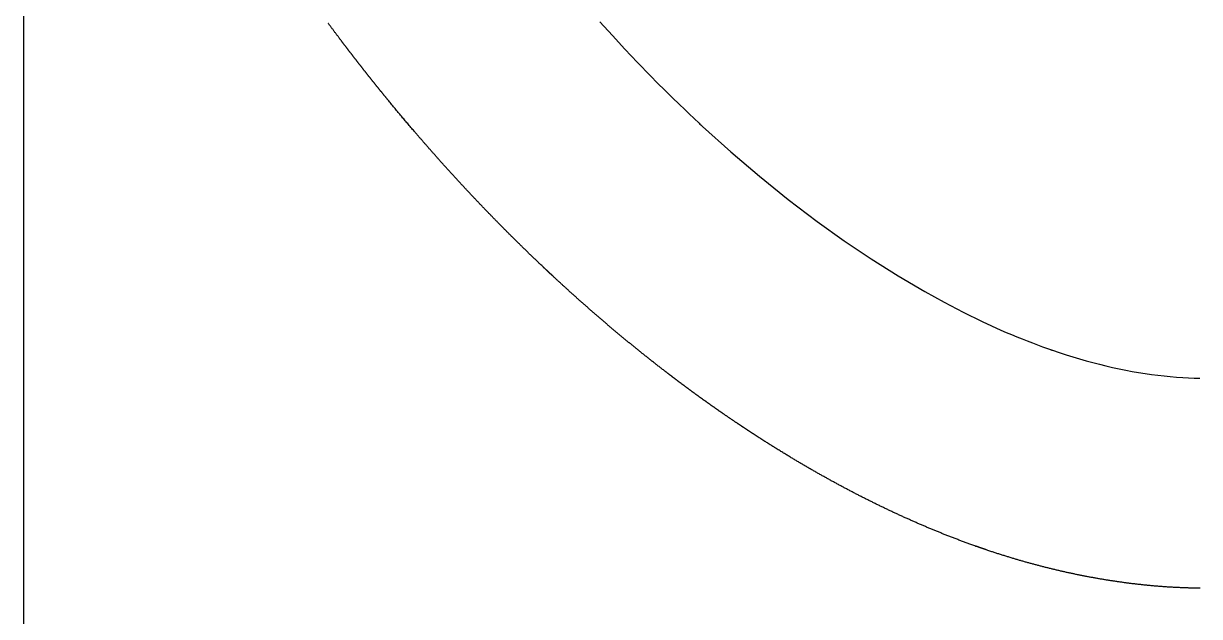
# Model space of a CAD drawing. Header units: millimetres. Extents: x 0 to 1000, y 0 to 100.
# Drawn here: x 0 to 49.57, y 50 to 75 of the extents above; entities that cross this region are included whole.
import ezdxf

# ---------------------------------------------------------------- set-up
doc = ezdxf.new("R2010")
doc.units = ezdxf.units.MM
doc.layers.add('CUT', color=7, linetype='Continuous')
doc.layers.add('STOCK_REFERENCE_DO_NOT_CUT', color=8, linetype='Continuous')

msp = doc.modelspace()

# ---------------------------------------------------------------- linework, layer by layer
at = {"layer": 'CUT'}
for points in [[(49.603, 51.191), (49.566, 51.191), (49.53, 51.192), (49.494, 51.192), (49.457, 51.193), (49.421, 51.193), (49.384, 51.194), (49.348, 51.195), (49.312, 51.195), (49.275, 51.196), (49.239, 51.197), (49.202, 51.198), (49.166, 51.199), (49.13, 51.2), (49.093, 51.201), (49.057, 51.202), (49.021, 51.203), (48.984, 51.205), (48.948, 51.206), (48.911, 51.207), (48.875, 51.209), (48.839, 51.21), (48.802, 51.212), (48.766, 51.213), (48.73, 51.215), (48.693, 51.217), (48.657, 51.218), (48.621, 51.22), (48.584, 51.222), (48.548, 51.224), (48.511, 51.226), (48.475, 51.228), (48.439, 51.23), (48.402, 51.232), (48.366, 51.234), (48.329, 51.236), (48.293, 51.239), (48.257, 51.241), (48.22, 51.243), (48.184, 51.246), (48.148, 51.248), (48.111, 51.251), (48.075, 51.253), (48.039, 51.256), (48.002, 51.258), (47.966, 51.261), (47.93, 51.264), (47.893, 51.267), (47.857, 51.27), (47.821, 51.273), (47.784, 51.276), (47.748, 51.279), (47.712, 51.282), (47.675, 51.285), (47.639, 51.288), (47.603, 51.291), (47.566, 51.294), (47.53, 51.298), (47.494, 51.301), (47.458, 51.305), (47.421, 51.308), (47.385, 51.312), (47.349, 51.315), (47.312, 51.319), (47.276, 51.322), (47.24, 51.326), (47.203, 51.33), (47.167, 51.334), (47.131, 51.338), (47.095, 51.342), (47.058, 51.346), (47.022, 51.35), (46.986, 51.354), (46.95, 51.358), (46.913, 51.362), (46.877, 51.366), (46.841, 51.37), (46.805, 51.375), (46.769, 51.379), (46.732, 51.383), (46.696, 51.388), (46.66, 51.392), (46.624, 51.397), (46.588, 51.402), (46.551, 51.406), (46.515, 51.411), (46.479, 51.416), (46.443, 51.42), (46.407, 51.425), (46.371, 51.43), (46.334, 51.435), (46.298, 51.44), (46.262, 51.445), (46.226, 51.45), (46.19, 51.455), (46.154, 51.46), (46.118, 51.466), (46.082, 51.471), (46.046, 51.476), (46.009, 51.482), (45.973, 51.487), (45.937, 51.492), (45.901, 51.498), (45.865, 51.503), (45.829, 51.509), (45.793, 51.515), (45.757, 51.52), (45.721, 51.526), (45.685, 51.532), (45.649, 51.538), (45.613, 51.544), (45.577, 51.549), (45.541, 51.555), (45.505, 51.561), (45.469, 51.567), (45.433, 51.574), (45.397, 51.58), (45.361, 51.586), (45.325, 51.592), (45.289, 51.598), (45.253, 51.605), (45.217, 51.611), (45.181, 51.617), (45.146, 51.624), (45.11, 51.63), (45.074, 51.637), (45.038, 51.643), (45.002, 51.65), (44.966, 51.657), (44.93, 51.663), (44.895, 51.67), (44.859, 51.677), (44.823, 51.684), (44.787, 51.691), (44.751, 51.698), (44.715, 51.705), (44.68, 51.712), (44.644, 51.719), (44.608, 51.726), (44.572, 51.733), (44.537, 51.74), (44.501, 51.747), (44.465, 51.755), (44.429, 51.762), (44.394, 51.769), (44.358, 51.777), (44.322, 51.784), (44.287, 51.792), (44.251, 51.799), (44.215, 51.807), (44.18, 51.814), (44.144, 51.822), (44.108, 51.83), (44.073, 51.837), (44.037, 51.845), (44.001, 51.853), (43.966, 51.861), (43.93, 51.869), (43.895, 51.877), (43.859, 51.885), (43.824, 51.893), (43.788, 51.901), (43.753, 51.909), (43.717, 51.917), (43.682, 51.925), (43.646, 51.934), (43.611, 51.942), (43.575, 51.95), (43.54, 51.959), (43.504, 51.967), (43.469, 51.976), (43.433, 51.984), (43.398, 51.993), (43.363, 52.001), (43.327, 52.01), (43.292, 52.019), (43.256, 52.027), (43.221, 52.036), (43.186, 52.045), (43.15, 52.054), (43.115, 52.062), (43.08, 52.071), (43.044, 52.08), (43.009, 52.089), (42.974, 52.098), (42.938, 52.107), (42.903, 52.117), (42.868, 52.126), (42.833, 52.135), (42.797, 52.144), (42.762, 52.153), (42.727, 52.163), (42.692, 52.172), (42.657, 52.181), (42.621, 52.191), (42.586, 52.2), (42.551, 52.21), (42.516, 52.219), (42.481, 52.229), (42.446, 52.239), (42.411, 52.248), (42.375, 52.258), (42.34, 52.268), (42.305, 52.277), (42.27, 52.287), (42.235, 52.297), (42.2, 52.307), (42.165, 52.317), (42.13, 52.327), (42.095, 52.337), (42.06, 52.347), (42.025, 52.357), (41.99, 52.367), (41.955, 52.378), (41.92, 52.388), (41.886, 52.398), (41.851, 52.408), (41.816, 52.418), (41.781, 52.429), (41.744, 52.44), (41.707, 52.451), (41.669, 52.462), (41.631, 52.474), (41.594, 52.485), (41.556, 52.497), (41.519, 52.508), (41.482, 52.519), (41.445, 52.531), (41.408, 52.542), (41.371, 52.554), (41.333, 52.566), (41.296, 52.577), (41.259, 52.589), (41.222, 52.601), (41.185, 52.612), (41.148, 52.624), (41.111, 52.636), (41.074, 52.648), (41.036, 52.66), (40.999, 52.672), (40.961, 52.684), (40.924, 52.697), (40.888, 52.708), (40.853, 52.72), (40.817, 52.732), (40.78, 52.744), (40.74, 52.757), (40.697, 52.772), (40.655, 52.786), (40.619, 52.798), (40.592, 52.807), (40.579, 52.811), (40.576, 52.812), (40.579, 52.812), (40.582, 52.811), (40.581, 52.811), (40.577, 52.812), (40.573, 52.814), (40.57, 52.815), (40.567, 52.816), (40.565, 52.816), (40.563, 52.817), (40.561, 52.818), (40.558, 52.819), (40.556, 52.819), (40.553, 52.82), (40.551, 52.821), (40.549, 52.822), (40.546, 52.823), (40.544, 52.824), (40.541, 52.824), (40.539, 52.825), (40.536, 52.826), (40.534, 52.827), (40.532, 52.828), (40.529, 52.829), (40.527, 52.829), (40.524, 52.83), (40.522, 52.831), (40.519, 52.832), (40.517, 52.833), (40.515, 52.833), (40.512, 52.834), (40.51, 52.835), (40.507, 52.836), (40.505, 52.837), (40.503, 52.838), (40.5, 52.838), (40.498, 52.839), (40.495, 52.84), (40.493, 52.841), (40.49, 52.842), (40.488, 52.843), (40.486, 52.843), (40.483, 52.844), (40.481, 52.845), (40.478, 52.846), (40.476, 52.847), (40.473, 52.848), (40.471, 52.848), (40.469, 52.849), (40.466, 52.85), (40.464, 52.851), (40.461, 52.852), (40.459, 52.853), (40.456, 52.853), (40.454, 52.854), (40.452, 52.855), (40.449, 52.856), (40.447, 52.857), (40.444, 52.858), (40.442, 52.858), (40.44, 52.859), (40.437, 52.86), (40.435, 52.861), (40.432, 52.862), (40.43, 52.863), (40.427, 52.863), (40.425, 52.864), (40.423, 52.865), (40.42, 52.866), (40.418, 52.867), (40.415, 52.868), (40.413, 52.868), (40.41, 52.869), (40.408, 52.87), (40.406, 52.871), (40.403, 52.872), (40.401, 52.873), (40.398, 52.873), (40.396, 52.874), (40.394, 52.875), (40.391, 52.876), (40.389, 52.877), (40.386, 52.878), (40.384, 52.878), (40.381, 52.879), (40.379, 52.88), (40.377, 52.881), (40.374, 52.882), (40.372, 52.883), (40.369, 52.883), (40.367, 52.884), (40.364, 52.885), (40.362, 52.886), (40.36, 52.887), (40.357, 52.888), (40.355, 52.889), (40.352, 52.889), (40.35, 52.89), (40.348, 52.891), (40.345, 52.892), (40.343, 52.893), (40.34, 52.894), (40.338, 52.894), (40.335, 52.895), (40.333, 52.896), (40.331, 52.897), (40.328, 52.898), (40.326, 52.899), (40.323, 52.899), (40.321, 52.9), (40.318, 52.901), (40.316, 52.902), (40.314, 52.903), (40.311, 52.904), (40.309, 52.904), (40.306, 52.905), (40.304, 52.906), (40.302, 52.907), (40.299, 52.908), (40.297, 52.909), (40.294, 52.91), (40.292, 52.91), (40.289, 52.911), (40.287, 52.912), (40.285, 52.913), (40.282, 52.914), (40.28, 52.915), (40.277, 52.915), (40.275, 52.916), (40.273, 52.917), (40.27, 52.918), (40.268, 52.919), (40.265, 52.92), (40.263, 52.921), (40.26, 52.921), (40.258, 52.922), (40.256, 52.923), (40.253, 52.924), (40.251, 52.925), (40.248, 52.926), (40.246, 52.926), (40.243, 52.927), (40.241, 52.928), (40.239, 52.929), (40.236, 52.93), (40.234, 52.931), (40.231, 52.932), (40.229, 52.932), (40.227, 52.933), (40.224, 52.934), (40.222, 52.935), (40.219, 52.936), (40.217, 52.937), (40.214, 52.937), (40.212, 52.938), (40.21, 52.939), (40.207, 52.94), (40.205, 52.941), (40.202, 52.942), (40.2, 52.943), (40.198, 52.943), (40.195, 52.944), (40.193, 52.945), (40.19, 52.946), (40.188, 52.947), (40.185, 52.948), (40.183, 52.948), (40.181, 52.949), (40.178, 52.95), (40.176, 52.951), (40.173, 52.952), (40.171, 52.953), (40.169, 52.954), (40.166, 52.954), (40.164, 52.955), (40.161, 52.956), (40.159, 52.957), (40.157, 52.958), (40.155, 52.959), (40.153, 52.959), (40.15, 52.96), (40.147, 52.961), (40.143, 52.963), (40.139, 52.964), (40.137, 52.965), (40.137, 52.965), (40.141, 52.963), (40.144, 52.962), (40.141, 52.963), (40.128, 52.968), (40.1, 52.978), (40.061, 52.992), (40.017, 53.008), (39.972, 53.024), (39.93, 53.039), (39.891, 53.053), (39.853, 53.066), (39.816, 53.08), (39.778, 53.094), (39.739, 53.108), (39.7, 53.123), (39.661, 53.137), (39.622, 53.152), (39.583, 53.166), (39.544, 53.18), (39.506, 53.195), (39.467, 53.209), (39.428, 53.224), (39.39, 53.239), (39.351, 53.253), (39.312, 53.268), (39.273, 53.283), (39.235, 53.298), (39.196, 53.313), (39.158, 53.328), (39.119, 53.342), (39.081, 53.358), (39.042, 53.373), (39.003, 53.388), (38.964, 53.403), (38.926, 53.418), (38.888, 53.433), (38.851, 53.448), (38.815, 53.462), (38.779, 53.476), (38.744, 53.491), (38.708, 53.505), (38.672, 53.52), (38.636, 53.534), (38.6, 53.549), (38.564, 53.563), (38.528, 53.578), (38.492, 53.593), (38.456, 53.608), (38.42, 53.622), (38.384, 53.637), (38.348, 53.652), (38.312, 53.667), (38.276, 53.682), (38.241, 53.697), (38.205, 53.712), (38.169, 53.727), (38.133, 53.742), (38.097, 53.757), (38.062, 53.772), (38.026, 53.787), (37.99, 53.802), (37.954, 53.817), (37.919, 53.833), (37.883, 53.848), (37.847, 53.863), (37.812, 53.879), (37.776, 53.894), (37.74, 53.91), (37.705, 53.925), (37.669, 53.941), (37.633, 53.956), (37.598, 53.972), (37.562, 53.987), (37.527, 54.003), (37.491, 54.019), (37.456, 54.034), (37.42, 54.05), (37.385, 54.066), (37.349, 54.082), (37.314, 54.097), (37.278, 54.113), (37.243, 54.129), (37.207, 54.145), (37.172, 54.161), (37.137, 54.177), (37.101, 54.193), (37.066, 54.209), (37.03, 54.225), (36.995, 54.242), (36.96, 54.258), (36.924, 54.274), (36.889, 54.29), (36.854, 54.307), (36.819, 54.323), (36.783, 54.339), (36.748, 54.356), (36.713, 54.372), (36.678, 54.388), (36.643, 54.405), (36.607, 54.421), (36.572, 54.438), (36.537, 54.454), (36.502, 54.471), (36.467, 54.488), (36.432, 54.504), (36.397, 54.521), (36.362, 54.538), (36.326, 54.555), (36.291, 54.571), (36.256, 54.588), (36.221, 54.605), (36.186, 54.622), (36.151, 54.639), (36.116, 54.656), (36.082, 54.673), (36.047, 54.69), (36.012, 54.707), (35.977, 54.724), (35.942, 54.741), (35.907, 54.758), (35.872, 54.775), (35.837, 54.792), (35.802, 54.81), (35.768, 54.827), (35.733, 54.844), (35.698, 54.861), (35.663, 54.879), (35.629, 54.896), (35.594, 54.914), (35.559, 54.931), (35.524, 54.948), (35.49, 54.966), (35.455, 54.983), (35.42, 55.001), (35.386, 55.019), (35.351, 55.036), (35.316, 55.054), (35.282, 55.072), (35.247, 55.089), (35.213, 55.107), (35.178, 55.125), (35.144, 55.142), (35.109, 55.16), (35.075, 55.178), (35.04, 55.196), (35.006, 55.214), (34.971, 55.232), (34.937, 55.25), (34.902, 55.268), (34.868, 55.286), (34.833, 55.304), (34.799, 55.322), (34.765, 55.34), (34.73, 55.358), (34.696, 55.376), (34.662, 55.394), (34.627, 55.413), (34.593, 55.431), (34.559, 55.449), (34.524, 55.467), (34.49, 55.486), (34.456, 55.504), (34.422, 55.523), (34.388, 55.541), (34.353, 55.559), (34.319, 55.578), (34.285, 55.596), (34.251, 55.615), (34.217, 55.633), (34.183, 55.652), (34.149, 55.671), (34.115, 55.689), (34.08, 55.708), (34.046, 55.726), (34.012, 55.745), (33.978, 55.764), (33.944, 55.783), (33.91, 55.801), (33.876, 55.82), (33.843, 55.839), (33.809, 55.858), (33.775, 55.877), (33.741, 55.896), (33.707, 55.915), (33.673, 55.934), (33.639, 55.953), (33.605, 55.972), (33.571, 55.991), (33.538, 56.01), (33.504, 56.029), (33.47, 56.048), (33.436, 56.067), (33.403, 56.087), (33.369, 56.106), (33.335, 56.125), (33.301, 56.144), (33.268, 56.164), (33.234, 56.183), (33.2, 56.202), (33.167, 56.222), (33.133, 56.241), (33.099, 56.26), (33.066, 56.28), (33.032, 56.299), (32.999, 56.319), (32.965, 56.338), (32.932, 56.358), (32.898, 56.378), (32.865, 56.397), (32.831, 56.417), (32.798, 56.436), (32.764, 56.456), (32.731, 56.476), (32.697, 56.496), (32.664, 56.515), (32.631, 56.535), (32.597, 56.555), (32.564, 56.575), (32.531, 56.595), (32.497, 56.615), (32.464, 56.635), (32.43, 56.655), (32.397, 56.675), (32.364, 56.694), (32.332, 56.714), (32.299, 56.733), (32.266, 56.754), (32.231, 56.775), (32.194, 56.797), (32.156, 56.82), (32.118, 56.843), (32.079, 56.867), (32.04, 56.891), (32.002, 56.914), (31.964, 56.937), (31.927, 56.96), (31.889, 56.984), (31.851, 57.007), (31.813, 57.03), (31.775, 57.054), (31.737, 57.077), (31.699, 57.101), (31.661, 57.125), (31.624, 57.148), (31.586, 57.172), (31.548, 57.195), (31.511, 57.219), (31.473, 57.243), (31.434, 57.267), (31.396, 57.291), (31.359, 57.315), (31.322, 57.338), (31.286, 57.361), (31.249, 57.384), (31.212, 57.408), (31.171, 57.434), (31.128, 57.461), (31.086, 57.488), (31.049, 57.512), (31.021, 57.53), (31.007, 57.539), (31.001, 57.543), (31.001, 57.543), (31.002, 57.542), (31, 57.544), (30.995, 57.547), (30.989, 57.551), (30.983, 57.555), (30.977, 57.558), (30.972, 57.562), (30.968, 57.564), (30.963, 57.567), (30.959, 57.57), (30.954, 57.573), (30.949, 57.577), (30.944, 57.58), (30.939, 57.583), (30.934, 57.586), (30.93, 57.589), (30.925, 57.592), (30.92, 57.595), (30.915, 57.599), (30.91, 57.602), (30.905, 57.605), (30.901, 57.608), (30.896, 57.611), (30.891, 57.614), (30.886, 57.617), (30.881, 57.62), (30.876, 57.624), (30.872, 57.627), (30.867, 57.63), (30.862, 57.633), (30.857, 57.636), (30.852, 57.639), (30.848, 57.642), (30.843, 57.645), (30.838, 57.649), (30.833, 57.652), (30.828, 57.655), (30.823, 57.658), (30.819, 57.661), (30.814, 57.664), (30.809, 57.667), (30.804, 57.671), (30.799, 57.674), (30.794, 57.677), (30.79, 57.68), (30.785, 57.683), (30.78, 57.686), (30.775, 57.689), (30.77, 57.692), (30.766, 57.696), (30.761, 57.699), (30.756, 57.702), (30.751, 57.705), (30.746, 57.708), (30.741, 57.711), (30.737, 57.714), (30.732, 57.718), (30.727, 57.721), (30.722, 57.724), (30.717, 57.727), (30.713, 57.73), (30.708, 57.733), (30.703, 57.736), (30.698, 57.74), (30.693, 57.743), (30.689, 57.746), (30.684, 57.749), (30.679, 57.752), (30.674, 57.755), (30.669, 57.758), (30.664, 57.762), (30.66, 57.765), (30.655, 57.768), (30.65, 57.771), (30.645, 57.774), (30.64, 57.777), (30.636, 57.781), (30.631, 57.784), (30.626, 57.787), (30.621, 57.79), (30.616, 57.793), (30.612, 57.796), (30.607, 57.799), (30.602, 57.803), (30.597, 57.806), (30.592, 57.809), (30.588, 57.812), (30.583, 57.815), (30.578, 57.818), (30.573, 57.822), (30.568, 57.825), (30.564, 57.828), (30.559, 57.831), (30.554, 57.834), (30.549, 57.837), (30.544, 57.841), (30.54, 57.844), (30.535, 57.847), (30.53, 57.85), (30.525, 57.853), (30.52, 57.856), (30.516, 57.86), (30.511, 57.863), (30.506, 57.866), (30.501, 57.869), (30.496, 57.872), (30.492, 57.875), (30.487, 57.879), (30.482, 57.882), (30.477, 57.885), (30.472, 57.888), (30.468, 57.891), (30.463, 57.894), (30.458, 57.898), (30.453, 57.901), (30.448, 57.904), (30.444, 57.907), (30.439, 57.91), (30.434, 57.913), (30.429, 57.917), (30.424, 57.92), (30.42, 57.923), (30.415, 57.926), (30.41, 57.929), (30.405, 57.932), (30.4, 57.936), (30.396, 57.939), (30.391, 57.942), (30.386, 57.945), (30.381, 57.948), (30.376, 57.952), (30.372, 57.955), (30.367, 57.958), (30.362, 57.961), (30.357, 57.964), (30.352, 57.967), (30.348, 57.971), (30.343, 57.974), (30.338, 57.977), (30.333, 57.98), (30.329, 57.983), (30.324, 57.987), (30.319, 57.99), (30.314, 57.993), (30.309, 57.996), (30.305, 57.999), (30.3, 58.002), (30.295, 58.006), (30.29, 58.009), (30.285, 58.012), (30.281, 58.015), (30.276, 58.018), (30.271, 58.022), (30.266, 58.025), (30.262, 58.028), (30.257, 58.031), (30.252, 58.034), (30.247, 58.038), (30.242, 58.041), (30.238, 58.044), (30.233, 58.047), (30.228, 58.05), (30.223, 58.054), (30.219, 58.057), (30.214, 58.06), (30.209, 58.063), (30.204, 58.066), (30.199, 58.07), (30.195, 58.073), (30.19, 58.076), (30.185, 58.079), (30.18, 58.082), (30.176, 58.086), (30.171, 58.089), (30.166, 58.092), (30.161, 58.095), (30.156, 58.098), (30.152, 58.101), (30.147, 58.105), (30.142, 58.108), (30.137, 58.111), (30.132, 58.115), (30.127, 58.118), (30.122, 58.122), (30.118, 58.124), (30.116, 58.126), (30.113, 58.128), (30.108, 58.131), (30.099, 58.137), (30.085, 58.146), (30.067, 58.158), (30.047, 58.172), (30.027, 58.185), (30.008, 58.198), (29.99, 58.21), (29.973, 58.222), (29.956, 58.234), (29.938, 58.246), (29.92, 58.258), (29.902, 58.27), (29.884, 58.282), (29.866, 58.295), (29.848, 58.307), (29.83, 58.319), (29.812, 58.331), (29.794, 58.343), (29.776, 58.356), (29.759, 58.368), (29.741, 58.38), (29.723, 58.392), (29.705, 58.405), (29.687, 58.417), (29.669, 58.429), (29.651, 58.441), (29.634, 58.453), (29.616, 58.465), (29.598, 58.478), (29.579, 58.491), (29.561, 58.504), (29.543, 58.516), (29.526, 58.527), (29.512, 58.537), (29.499, 58.546), (29.486, 58.555), (29.474, 58.563), (29.461, 58.572), (29.448, 58.581), (29.435, 58.59), (29.422, 58.6), (29.409, 58.609), (29.395, 58.618), (29.382, 58.627), (29.369, 58.636), (29.356, 58.645), (29.343, 58.654), (29.33, 58.663), (29.317, 58.672), (29.304, 58.681), (29.291, 58.691), (29.278, 58.7), (29.265, 58.709), (29.252, 58.718), (29.239, 58.727), (29.226, 58.736), (29.213, 58.745), (29.2, 58.754), (29.187, 58.764), (29.174, 58.773), (29.161, 58.782), (29.148, 58.791), (29.135, 58.8), (29.122, 58.809), (29.109, 58.818), (29.096, 58.828), (29.083, 58.837), (29.07, 58.846), (29.057, 58.855), (29.044, 58.864), (29.031, 58.873), (29.018, 58.883), (29.005, 58.892), (28.992, 58.901), (28.979, 58.91), (28.966, 58.919), (28.953, 58.929), (28.94, 58.938), (28.927, 58.947), (28.914, 58.956), (28.901, 58.965), (28.888, 58.975), (28.875, 58.984), (28.862, 58.993), (28.849, 59.002), (28.836, 59.012), (28.823, 59.021), (28.81, 59.03), (28.797, 59.039), (28.784, 59.048), (28.771, 59.058), (28.758, 59.067), (28.745, 59.076), (28.732, 59.085), (28.719, 59.095), (28.706, 59.104), (28.694, 59.113), (28.681, 59.123), (28.668, 59.132), (28.655, 59.141), (28.642, 59.15), (28.629, 59.16), (28.616, 59.169), (28.603, 59.178), (28.59, 59.188), (28.577, 59.197), (28.564, 59.206), (28.551, 59.215), (28.538, 59.225), (28.526, 59.234), (28.513, 59.243), (28.5, 59.253), (28.487, 59.262), (28.474, 59.271), (28.461, 59.281), (28.448, 59.29), (28.435, 59.299), (28.422, 59.309), (28.41, 59.318), (28.397, 59.327), (28.384, 59.337), (28.371, 59.346), (28.358, 59.356), (28.345, 59.365), (28.332, 59.374), (28.319, 59.384), (28.307, 59.393), (28.294, 59.402), (28.281, 59.412), (28.268, 59.421), (28.255, 59.431), (28.242, 59.44), (28.23, 59.449), (28.217, 59.459), (28.204, 59.468), (28.191, 59.478), (28.178, 59.487), (28.165, 59.496), (28.152, 59.506), (28.14, 59.515), (28.127, 59.525), (28.114, 59.534), (28.101, 59.543), (28.088, 59.553), (28.076, 59.562), (28.063, 59.572), (28.05, 59.581), (28.037, 59.591), (28.024, 59.6), (28.012, 59.61), (27.999, 59.619), (27.986, 59.628), (27.973, 59.638), (27.96, 59.647), (27.948, 59.657), (27.935, 59.666), (27.922, 59.676), (27.909, 59.685), (27.896, 59.695), (27.884, 59.704), (27.871, 59.714), (27.858, 59.723), (27.845, 59.733), (27.833, 59.742), (27.82, 59.752), (27.807, 59.761), (27.794, 59.771), (27.782, 59.78), (27.769, 59.79), (27.756, 59.799), (27.743, 59.809), (27.731, 59.818), (27.718, 59.828), (27.705, 59.837), (27.692, 59.847), (27.68, 59.856), (27.667, 59.866), (27.654, 59.876), (27.641, 59.885), (27.629, 59.895), (27.616, 59.904), (27.603, 59.914), (27.59, 59.923), (27.578, 59.933), (27.565, 59.942), (27.552, 59.952), (27.54, 59.962), (27.527, 59.971), (27.514, 59.981), (27.501, 59.99), (27.489, 60), (27.476, 60.01), (27.463, 60.019), (27.451, 60.029), (27.438, 60.038), (27.425, 60.048), (27.413, 60.058), (27.4, 60.067), (27.387, 60.077), (27.375, 60.086), (27.362, 60.096), (27.349, 60.106), (27.337, 60.115), (27.324, 60.125), (27.311, 60.134), (27.299, 60.144), (27.286, 60.154), (27.273, 60.163), (27.261, 60.173), (27.248, 60.183), (27.235, 60.192), (27.223, 60.202), (27.21, 60.212), (27.198, 60.221), (27.185, 60.231), (27.172, 60.24), (27.159, 60.25), (27.146, 60.261), (27.133, 60.271), (27.12, 60.28), (27.109, 60.289), (27.099, 60.296), (27.089, 60.304), (27.076, 60.314), (27.058, 60.328), (27.034, 60.347), (27.004, 60.37), (26.971, 60.395), (26.939, 60.42), (26.907, 60.445), (26.877, 60.468), (26.848, 60.49), (26.819, 60.513), (26.789, 60.536), (26.76, 60.559), (26.73, 60.583), (26.7, 60.606), (26.67, 60.629), (26.64, 60.653), (26.61, 60.676), (26.58, 60.699), (26.551, 60.723), (26.521, 60.746), (26.491, 60.769), (26.461, 60.793), (26.431, 60.816), (26.402, 60.84), (26.372, 60.863), (26.343, 60.887), (26.313, 60.91), (26.284, 60.933), (26.255, 60.956), (26.224, 60.981), (26.192, 61.006), (26.161, 61.031), (26.131, 61.055), (26.106, 61.075), (26.085, 61.092), (26.068, 61.106), (26.052, 61.118), (26.037, 61.13), (26.021, 61.143), (26.004, 61.157), (25.987, 61.171), (25.969, 61.185), (25.952, 61.199), (25.934, 61.213), (25.918, 61.226), (25.901, 61.24), (25.884, 61.254), (25.867, 61.268), (25.849, 61.281), (25.832, 61.295), (25.815, 61.309), (25.798, 61.323), (25.781, 61.337), (25.764, 61.35), (25.747, 61.364), (25.73, 61.378), (25.713, 61.392), (25.696, 61.406), (25.679, 61.42), (25.662, 61.433), (25.645, 61.447), (25.628, 61.461), (25.611, 61.475), (25.594, 61.489), (25.577, 61.503), (25.56, 61.517), (25.543, 61.531), (25.526, 61.544), (25.509, 61.558), (25.492, 61.572), (25.475, 61.586), (25.458, 61.6), (25.441, 61.614), (25.425, 61.628), (25.408, 61.642), (25.391, 61.656), (25.374, 61.67), (25.357, 61.684), (25.34, 61.698), (25.323, 61.712), (25.306, 61.726), (25.289, 61.74), (25.272, 61.754), (25.255, 61.768), (25.238, 61.782), (25.222, 61.796), (25.205, 61.81), (25.188, 61.824), (25.171, 61.838), (25.154, 61.852), (25.137, 61.866), (25.12, 61.88), (25.104, 61.894), (25.087, 61.908), (25.07, 61.922), (25.053, 61.936), (25.036, 61.95), (25.019, 61.964), (25.003, 61.978), (24.986, 61.992), (24.969, 62.006), (24.952, 62.02), (24.935, 62.034), (24.919, 62.048), (24.902, 62.063), (24.885, 62.077), (24.868, 62.091), (24.851, 62.105), (24.835, 62.119), (24.818, 62.133), (24.801, 62.147), (24.784, 62.161), (24.768, 62.176), (24.751, 62.19), (24.734, 62.204), (24.717, 62.218), (24.701, 62.232), (24.684, 62.246), (24.667, 62.261), (24.65, 62.275), (24.634, 62.289), (24.617, 62.303), (24.6, 62.317), (24.583, 62.332), (24.567, 62.346), (24.55, 62.36), (24.533, 62.374), (24.517, 62.388), (24.5, 62.403), (24.483, 62.417), (24.467, 62.431), (24.45, 62.445), (24.433, 62.46), (24.417, 62.474), (24.4, 62.488), (24.383, 62.503), (24.367, 62.517), (24.35, 62.531), (24.333, 62.545), (24.317, 62.56), (24.3, 62.574), (24.284, 62.588), (24.267, 62.603), (24.25, 62.617), (24.234, 62.631), (24.217, 62.646), (24.201, 62.66), (24.184, 62.674), (24.167, 62.689), (24.151, 62.703), (24.134, 62.717), (24.118, 62.732), (24.101, 62.746), (24.084, 62.76), (24.068, 62.775), (24.051, 62.789), (24.035, 62.804), (24.018, 62.818), (24.002, 62.832), (23.985, 62.847), (23.969, 62.861), (23.952, 62.876), (23.936, 62.89), (23.919, 62.904), (23.903, 62.919), (23.886, 62.933), (23.87, 62.948), (23.853, 62.962), (23.837, 62.977), (23.82, 62.991), (23.804, 63.006), (23.787, 63.02), (23.771, 63.035), (23.754, 63.049), (23.738, 63.064), (23.721, 63.078), (23.705, 63.093), (23.688, 63.107), (23.672, 63.122), (23.655, 63.136), (23.639, 63.151), (23.623, 63.165), (23.606, 63.18), (23.59, 63.194), (23.573, 63.209), (23.557, 63.223), (23.54, 63.238), (23.524, 63.252), (23.508, 63.267), (23.491, 63.281), (23.475, 63.296), (23.458, 63.311), (23.442, 63.325), (23.426, 63.34), (23.409, 63.354), (23.393, 63.369), (23.377, 63.384), (23.36, 63.398), (23.344, 63.413), (23.328, 63.427), (23.311, 63.442), (23.295, 63.457), (23.279, 63.471), (23.262, 63.486), (23.246, 63.501), (23.23, 63.515), (23.213, 63.53), (23.197, 63.545), (23.181, 63.559), (23.164, 63.574), (23.148, 63.589), (23.132, 63.603), (23.115, 63.618), (23.099, 63.633), (23.083, 63.647), (23.067, 63.662), (23.05, 63.677), (23.034, 63.691), (23.018, 63.706), (23.001, 63.721), (22.985, 63.736), (22.969, 63.75), (22.953, 63.765), (22.937, 63.779), (22.921, 63.794), (22.904, 63.809), (22.886, 63.825), (22.868, 63.842), (22.85, 63.859), (22.831, 63.876), (22.812, 63.893), (22.794, 63.91), (22.776, 63.926), (22.758, 63.943), (22.74, 63.96), (22.721, 63.976), (22.703, 63.993), (22.685, 64.01), (22.666, 64.027), (22.648, 64.043), (22.63, 64.06), (22.612, 64.077), (22.594, 64.094), (22.575, 64.11), (22.557, 64.127), (22.539, 64.144), (22.52, 64.161), (22.502, 64.178), (22.484, 64.195), (22.466, 64.211), (22.449, 64.227), (22.431, 64.244), (22.413, 64.261), (22.393, 64.279), (22.373, 64.298), (22.352, 64.317), (22.334, 64.334), (22.321, 64.346), (22.314, 64.353), (22.312, 64.354), (22.312, 64.355), (22.31, 64.356), (22.307, 64.359), (22.304, 64.362), (22.302, 64.364), (22.3, 64.366), (22.298, 64.368), (22.296, 64.369), (22.294, 64.371), (22.292, 64.373), (22.29, 64.375), (22.288, 64.377), (22.285, 64.379), (22.283, 64.381), (22.281, 64.383), (22.279, 64.385), (22.277, 64.387), (22.275, 64.389), (22.273, 64.391), (22.271, 64.393), (22.269, 64.395), (22.267, 64.396), (22.265, 64.398), (22.263, 64.4), (22.261, 64.402), (22.258, 64.404), (22.256, 64.406), (22.254, 64.408), (22.252, 64.41), (22.25, 64.412), (22.248, 64.414), (22.246, 64.416), (22.244, 64.418), (22.242, 64.42), (22.24, 64.422), (22.238, 64.424), (22.236, 64.426), (22.233, 64.427), (22.231, 64.429), (22.229, 64.431), (22.227, 64.433), (22.225, 64.435), (22.223, 64.437), (22.221, 64.439), (22.219, 64.441), (22.217, 64.443), (22.215, 64.445), (22.213, 64.447), (22.211, 64.449), (22.209, 64.451), (22.206, 64.453), (22.204, 64.455), (22.202, 64.457), (22.2, 64.459), (22.198, 64.461), (22.196, 64.462), (22.194, 64.464), (22.192, 64.466), (22.19, 64.468), (22.188, 64.47), (22.186, 64.472), (22.184, 64.474), (22.182, 64.476), (22.179, 64.478), (22.177, 64.48), (22.175, 64.482), (22.173, 64.484), (22.171, 64.486), (22.169, 64.488), (22.167, 64.49), (22.165, 64.492), (22.163, 64.494), (22.161, 64.495), (22.159, 64.497), (22.157, 64.499), (22.155, 64.501), (22.152, 64.503), (22.15, 64.505), (22.148, 64.507), (22.146, 64.509), (22.144, 64.511), (22.142, 64.513), (22.14, 64.515), (22.138, 64.517), (22.136, 64.519), (22.134, 64.521), (22.132, 64.523), (22.13, 64.525), (22.128, 64.527), (22.126, 64.529), (22.123, 64.53), (22.121, 64.532), (22.119, 64.534), (22.117, 64.536), (22.115, 64.538), (22.113, 64.54), (22.111, 64.542), (22.109, 64.544), (22.107, 64.546), (22.105, 64.548), (22.103, 64.55), (22.101, 64.552), (22.099, 64.554), (22.096, 64.556), (22.094, 64.558), (22.092, 64.56), (22.09, 64.562), (22.088, 64.564), (22.086, 64.566), (22.084, 64.567), (22.082, 64.569), (22.08, 64.571), (22.078, 64.573), (22.076, 64.575), (22.074, 64.577), (22.072, 64.579), (22.07, 64.581), (22.067, 64.583), (22.065, 64.585), (22.063, 64.587), (22.061, 64.589), (22.059, 64.591), (22.057, 64.593), (22.055, 64.595), (22.053, 64.597), (22.051, 64.599), (22.049, 64.601), (22.047, 64.603), (22.045, 64.604), (22.043, 64.606), (22.041, 64.608), (22.038, 64.61), (22.036, 64.612), (22.034, 64.614), (22.032, 64.616), (22.03, 64.618), (22.028, 64.62), (22.026, 64.622), (22.024, 64.624), (22.022, 64.626), (22.02, 64.628), (22.018, 64.63), (22.016, 64.632), (22.014, 64.634), (22.012, 64.636), (22.009, 64.638), (22.007, 64.64), (22.005, 64.641), (22.003, 64.643), (22.001, 64.645), (21.999, 64.647), (21.997, 64.649), (21.995, 64.651), (21.993, 64.653), (21.991, 64.655), (21.989, 64.657), (21.987, 64.659), (21.985, 64.661), (21.983, 64.663), (21.981, 64.665), (21.978, 64.667), (21.976, 64.669), (21.974, 64.671), (21.972, 64.673), (21.97, 64.675), (21.968, 64.677), (21.966, 64.679), (21.964, 64.681), (21.962, 64.682), (21.96, 64.684), (21.958, 64.686), (21.956, 64.688), (21.954, 64.69), (21.951, 64.692), (21.949, 64.694), (21.947, 64.696), (21.946, 64.698), (21.944, 64.699), (21.942, 64.701), (21.939, 64.704), (21.936, 64.707), (21.933, 64.71), (21.931, 64.712), (21.931, 64.712), (21.933, 64.71), (21.935, 64.708), (21.933, 64.71), (21.923, 64.72), (21.903, 64.738), (21.876, 64.764), (21.845, 64.794), (21.813, 64.824), (21.783, 64.852), (21.756, 64.878), (21.729, 64.903), (21.703, 64.928), (21.676, 64.953), (21.649, 64.98), (21.622, 65.006), (21.594, 65.032), (21.566, 65.059), (21.539, 65.085), (21.512, 65.111), (21.485, 65.137), (21.458, 65.163), (21.43, 65.19), (21.403, 65.216), (21.376, 65.242), (21.349, 65.268), (21.321, 65.295), (21.294, 65.321), (21.267, 65.347), (21.24, 65.374), (21.213, 65.4), (21.186, 65.426), (21.159, 65.453), (21.131, 65.48), (21.104, 65.506), (21.077, 65.533), (21.05, 65.558), (21.025, 65.584), (21, 65.608), (20.975, 65.632), (20.95, 65.656), (20.926, 65.681), (20.901, 65.705), (20.876, 65.73), (20.851, 65.755), (20.826, 65.779), (20.801, 65.804), (20.776, 65.828), (20.751, 65.853), (20.726, 65.877), (20.701, 65.902), (20.677, 65.927), (20.652, 65.951), (20.627, 65.976), (20.602, 66.001), (20.577, 66.025), (20.553, 66.05), (20.528, 66.075), (20.503, 66.099), (20.478, 66.124), (20.454, 66.149), (20.429, 66.174), (20.404, 66.198), (20.379, 66.223), (20.355, 66.248), (20.33, 66.273), (20.305, 66.298), (20.281, 66.322), (20.256, 66.347), (20.232, 66.372), (20.207, 66.397), (20.182, 66.422), (20.158, 66.447), (20.133, 66.472), (20.109, 66.497), (20.084, 66.521), (20.059, 66.546), (20.035, 66.571), (20.01, 66.596), (19.986, 66.621), (19.961, 66.646), (19.937, 66.671), (19.912, 66.696), (19.888, 66.721), (19.864, 66.746), (19.839, 66.771), (19.815, 66.796), (19.79, 66.821), (19.766, 66.846), (19.741, 66.872), (19.717, 66.897), (19.693, 66.922), (19.668, 66.947), (19.644, 66.972), (19.62, 66.997), (19.595, 67.022), (19.571, 67.047), (19.547, 67.073), (19.522, 67.098), (19.498, 67.123), (19.474, 67.148), (19.45, 67.173), (19.425, 67.199), (19.401, 67.224), (19.377, 67.249), (19.353, 67.274), (19.329, 67.3), (19.304, 67.325), (19.28, 67.35), (19.256, 67.375), (19.232, 67.401), (19.208, 67.426), (19.184, 67.451), (19.16, 67.477), (19.135, 67.502), (19.111, 67.527), (19.087, 67.553), (19.063, 67.578), (19.039, 67.604), (19.015, 67.629), (18.991, 67.654), (18.967, 67.68), (18.943, 67.705), (18.919, 67.731), (18.895, 67.756), (18.871, 67.782), (18.847, 67.807), (18.823, 67.833), (18.799, 67.858), (18.775, 67.884), (18.751, 67.909), (18.727, 67.935), (18.704, 67.96), (18.68, 67.986), (18.656, 68.012), (18.632, 68.037), (18.608, 68.063), (18.584, 68.088), (18.56, 68.114), (18.537, 68.14), (18.513, 68.165), (18.489, 68.191), (18.465, 68.217), (18.441, 68.242), (18.418, 68.268), (18.394, 68.294), (18.37, 68.319), (18.347, 68.345), (18.323, 68.371), (18.299, 68.397), (18.275, 68.422), (18.252, 68.448), (18.228, 68.474), (18.204, 68.5), (18.181, 68.525), (18.157, 68.551), (18.134, 68.577), (18.11, 68.603), (18.086, 68.629), (18.063, 68.654), (18.039, 68.68), (18.016, 68.706), (17.992, 68.732), (17.969, 68.758), (17.945, 68.784), (17.922, 68.81), (17.898, 68.836), (17.875, 68.862), (17.851, 68.888), (17.828, 68.913), (17.804, 68.939), (17.781, 68.965), (17.757, 68.991), (17.734, 69.017), (17.71, 69.043), (17.687, 69.069), (17.664, 69.095), (17.64, 69.121), (17.617, 69.147), (17.594, 69.174), (17.57, 69.2), (17.547, 69.226), (17.524, 69.252), (17.5, 69.278), (17.477, 69.304), (17.454, 69.33), (17.431, 69.356), (17.407, 69.382), (17.384, 69.408), (17.361, 69.435), (17.338, 69.461), (17.314, 69.487), (17.291, 69.513), (17.268, 69.539), (17.245, 69.566), (17.222, 69.592), (17.199, 69.618), (17.175, 69.644), (17.152, 69.671), (17.129, 69.697), (17.106, 69.723), (17.083, 69.749), (17.06, 69.776), (17.037, 69.802), (17.014, 69.828), (16.991, 69.855), (16.968, 69.881), (16.945, 69.907), (16.922, 69.934), (16.899, 69.96), (16.876, 69.986), (16.853, 70.013), (16.83, 70.039), (16.807, 70.065), (16.784, 70.092), (16.761, 70.118), (16.738, 70.145), (16.715, 70.171), (16.693, 70.197), (16.67, 70.224), (16.647, 70.251), (16.623, 70.278), (16.6, 70.305), (16.577, 70.331), (16.555, 70.356), (16.534, 70.381), (16.513, 70.405), (16.49, 70.432), (16.464, 70.463), (16.434, 70.498), (16.4, 70.537), (16.365, 70.579), (16.329, 70.62), (16.295, 70.661), (16.261, 70.7), (16.228, 70.739), (16.195, 70.778), (16.161, 70.818), (16.128, 70.857), (16.094, 70.897), (16.061, 70.937), (16.027, 70.977), (15.994, 71.016), (15.96, 71.056), (15.927, 71.096), (15.894, 71.135), (15.861, 71.175), (15.827, 71.215), (15.794, 71.255), (15.76, 71.295), (15.727, 71.335), (15.694, 71.375), (15.661, 71.414), (15.629, 71.453), (15.597, 71.492), (15.564, 71.532), (15.529, 71.574), (15.492, 71.618), (15.456, 71.663), (15.423, 71.702), (15.397, 71.734), (15.379, 71.755), (15.368, 71.769), (15.361, 71.778), (15.354, 71.786), (15.345, 71.797), (15.335, 71.81), (15.323, 71.824), (15.311, 71.839), (15.3, 71.852), (15.289, 71.865), (15.279, 71.878), (15.268, 71.891), (15.258, 71.904), (15.247, 71.917), (15.236, 71.93), (15.226, 71.943), (15.215, 71.956), (15.204, 71.969), (15.194, 71.983), (15.183, 71.996), (15.172, 72.009), (15.162, 72.022), (15.151, 72.035), (15.14, 72.048), (15.13, 72.061), (15.119, 72.074), (15.108, 72.087), (15.098, 72.1), (15.087, 72.114), (15.076, 72.127), (15.066, 72.14), (15.055, 72.153), (15.045, 72.166), (15.034, 72.179), (15.023, 72.192), (15.013, 72.206), (15.002, 72.219), (14.991, 72.232), (14.981, 72.245), (14.97, 72.258), (14.96, 72.271), (14.949, 72.284), (14.938, 72.298), (14.928, 72.311), (14.917, 72.324), (14.907, 72.337), (14.896, 72.35), (14.885, 72.363), (14.875, 72.376), (14.864, 72.39), (14.854, 72.403), (14.843, 72.416), (14.832, 72.429), (14.822, 72.442), (14.811, 72.456), (14.801, 72.469), (14.79, 72.482), (14.78, 72.495), (14.769, 72.508), (14.758, 72.521), (14.748, 72.535), (14.737, 72.548), (14.727, 72.561), (14.716, 72.574), (14.706, 72.587), (14.695, 72.601), (14.685, 72.614), (14.674, 72.627), (14.664, 72.64), (14.653, 72.653), (14.642, 72.667), (14.632, 72.68), (14.621, 72.693), (14.611, 72.706), (14.6, 72.72), (14.59, 72.733), (14.579, 72.746), (14.569, 72.759), (14.558, 72.772), (14.548, 72.786), (14.537, 72.799), (14.527, 72.812), (14.516, 72.825), (14.506, 72.839), (14.495, 72.852), (14.485, 72.865), (14.474, 72.878), (14.464, 72.892), (14.453, 72.905), (14.443, 72.918), (14.432, 72.931), (14.422, 72.945), (14.412, 72.958), (14.401, 72.971), (14.391, 72.984), (14.38, 72.998), (14.37, 73.011), (14.359, 73.024), (14.349, 73.037), (14.338, 73.051), (14.328, 73.064), (14.317, 73.077), (14.307, 73.091), (14.297, 73.104), (14.286, 73.117), (14.276, 73.13), (14.265, 73.144), (14.255, 73.157), (14.244, 73.17), (14.234, 73.184), (14.224, 73.197), (14.213, 73.21), (14.203, 73.224), (14.192, 73.237), (14.182, 73.25), (14.172, 73.263), (14.161, 73.277), (14.151, 73.29), (14.14, 73.303), (14.13, 73.317), (14.12, 73.33), (14.109, 73.343), (14.099, 73.357), (14.088, 73.37), (14.078, 73.383), (14.068, 73.397), (14.057, 73.41), (14.047, 73.423), (14.036, 73.437), (14.026, 73.45), (14.016, 73.463), (14.005, 73.477), (13.995, 73.49), (13.985, 73.503), (13.974, 73.517), (13.964, 73.53), (13.954, 73.544), (13.943, 73.557), (13.933, 73.57), (13.923, 73.584), (13.912, 73.597), (13.902, 73.61), (13.892, 73.624), (13.881, 73.637), (13.871, 73.65), (13.861, 73.664), (13.85, 73.677), (13.84, 73.691), (13.83, 73.704), (13.819, 73.717), (13.809, 73.731), (13.799, 73.744), (13.788, 73.758), (13.778, 73.771), (13.768, 73.784), (13.758, 73.798), (13.747, 73.811), (13.737, 73.825), (13.727, 73.838), (13.716, 73.851), (13.706, 73.865), (13.696, 73.878), (13.686, 73.892), (13.675, 73.905), (13.665, 73.918), (13.655, 73.932), (13.645, 73.945), (13.634, 73.959), (13.624, 73.972), (13.614, 73.986), (13.604, 73.999), (13.593, 74.012), (13.583, 74.026), (13.573, 74.039), (13.563, 74.053), (13.552, 74.066), (13.542, 74.08), (13.532, 74.093), (13.522, 74.107), (13.511, 74.12), (13.501, 74.133), (13.491, 74.147), (13.481, 74.16), (13.471, 74.174), (13.46, 74.188), (13.45, 74.201), (13.439, 74.215), (13.43, 74.228), (13.421, 74.24), (13.411, 74.252), (13.401, 74.266), (13.389, 74.281), (13.374, 74.301), (13.358, 74.322), (13.341, 74.345), (13.324, 74.368), (13.307, 74.39), (13.291, 74.411), (13.275, 74.433), (13.259, 74.454), (13.243, 74.475), (13.227, 74.497), (13.21, 74.518), (13.194, 74.54), (13.178, 74.562), (13.162, 74.583), (13.146, 74.605), (13.129, 74.626), (13.113, 74.648), (13.097, 74.669), (13.081, 74.691), (13.065, 74.713), (13.049, 74.735), (13.032, 74.756), (13.016, 74.778), (13, 74.799), (12.985, 74.82), (12.969, 74.841), (12.953, 74.863), (12.936, 74.886), (12.918, 74.91), (12.901, 74.934), (12.885, 74.955), (12.872, 74.973), (12.863, 74.985), (12.857, 74.993), (12.852, 74.999), (12.848, 75.005)], [(24.297, 75.077), (24.822, 74.496), (25.352, 73.923), (25.887, 73.357), (26.426, 72.8), (26.731, 72.491), (27.037, 72.184), (27.345, 71.881), (27.653, 71.58), (27.859, 71.382), (28.065, 71.186), (28.271, 70.99), (28.478, 70.796), (28.515, 70.762), (28.552, 70.727), (28.589, 70.693), (28.627, 70.658), (29.818, 69.585), (31.024, 68.558), (32.24, 67.58), (33.462, 66.653), (34.6, 65.84), (35.737, 65.075), (36.869, 64.36), (37.994, 63.697), (38.808, 63.247), (39.615, 62.827), (40.413, 62.436), (41.203, 62.077), (41.428, 61.979), (41.652, 61.884), (41.875, 61.791), (42.097, 61.701), (42.314, 61.615), (42.53, 61.532), (42.745, 61.45), (42.959, 61.372), (43.041, 61.342), (43.122, 61.313), (43.204, 61.284), (43.285, 61.256), (43.306, 61.248), (43.328, 61.241), (43.35, 61.233), (43.372, 61.226), (43.661, 61.128), (43.947, 61.035), (44.231, 60.946), (44.512, 60.862), (44.795, 60.782), (45.076, 60.705), (45.354, 60.633), (45.63, 60.566), (45.91, 60.501), (46.188, 60.441), (46.463, 60.385), (46.735, 60.334), (47.008, 60.286), (47.278, 60.243), (47.546, 60.204), (47.811, 60.17), (48.078, 60.139), (48.343, 60.113), (48.606, 60.091), (48.866, 60.073), (49.108, 60.06), (49.348, 60.051), (49.586, 60.045)]]:
    msp.add_lwpolyline(points, dxfattribs=at)
for points in [[(22.312, 64.354), (22.312, 64.355), (22.312, 64.354)], [(22.312, 64.354), (22.312, 64.354), (22.312, 64.354)], [(40.583, 52.81), (40.583, 52.81), (40.582, 52.811)]]:
    msp.add_lwpolyline(points, close=True, dxfattribs=at)
at = {"layer": 'STOCK_REFERENCE_DO_NOT_CUT'}
msp.add_lwpolyline([(0, 0), (1000, 0), (1000, 100), (0, 100)], close=True, dxfattribs=at)

doc.saveas('drawing.dxf')
